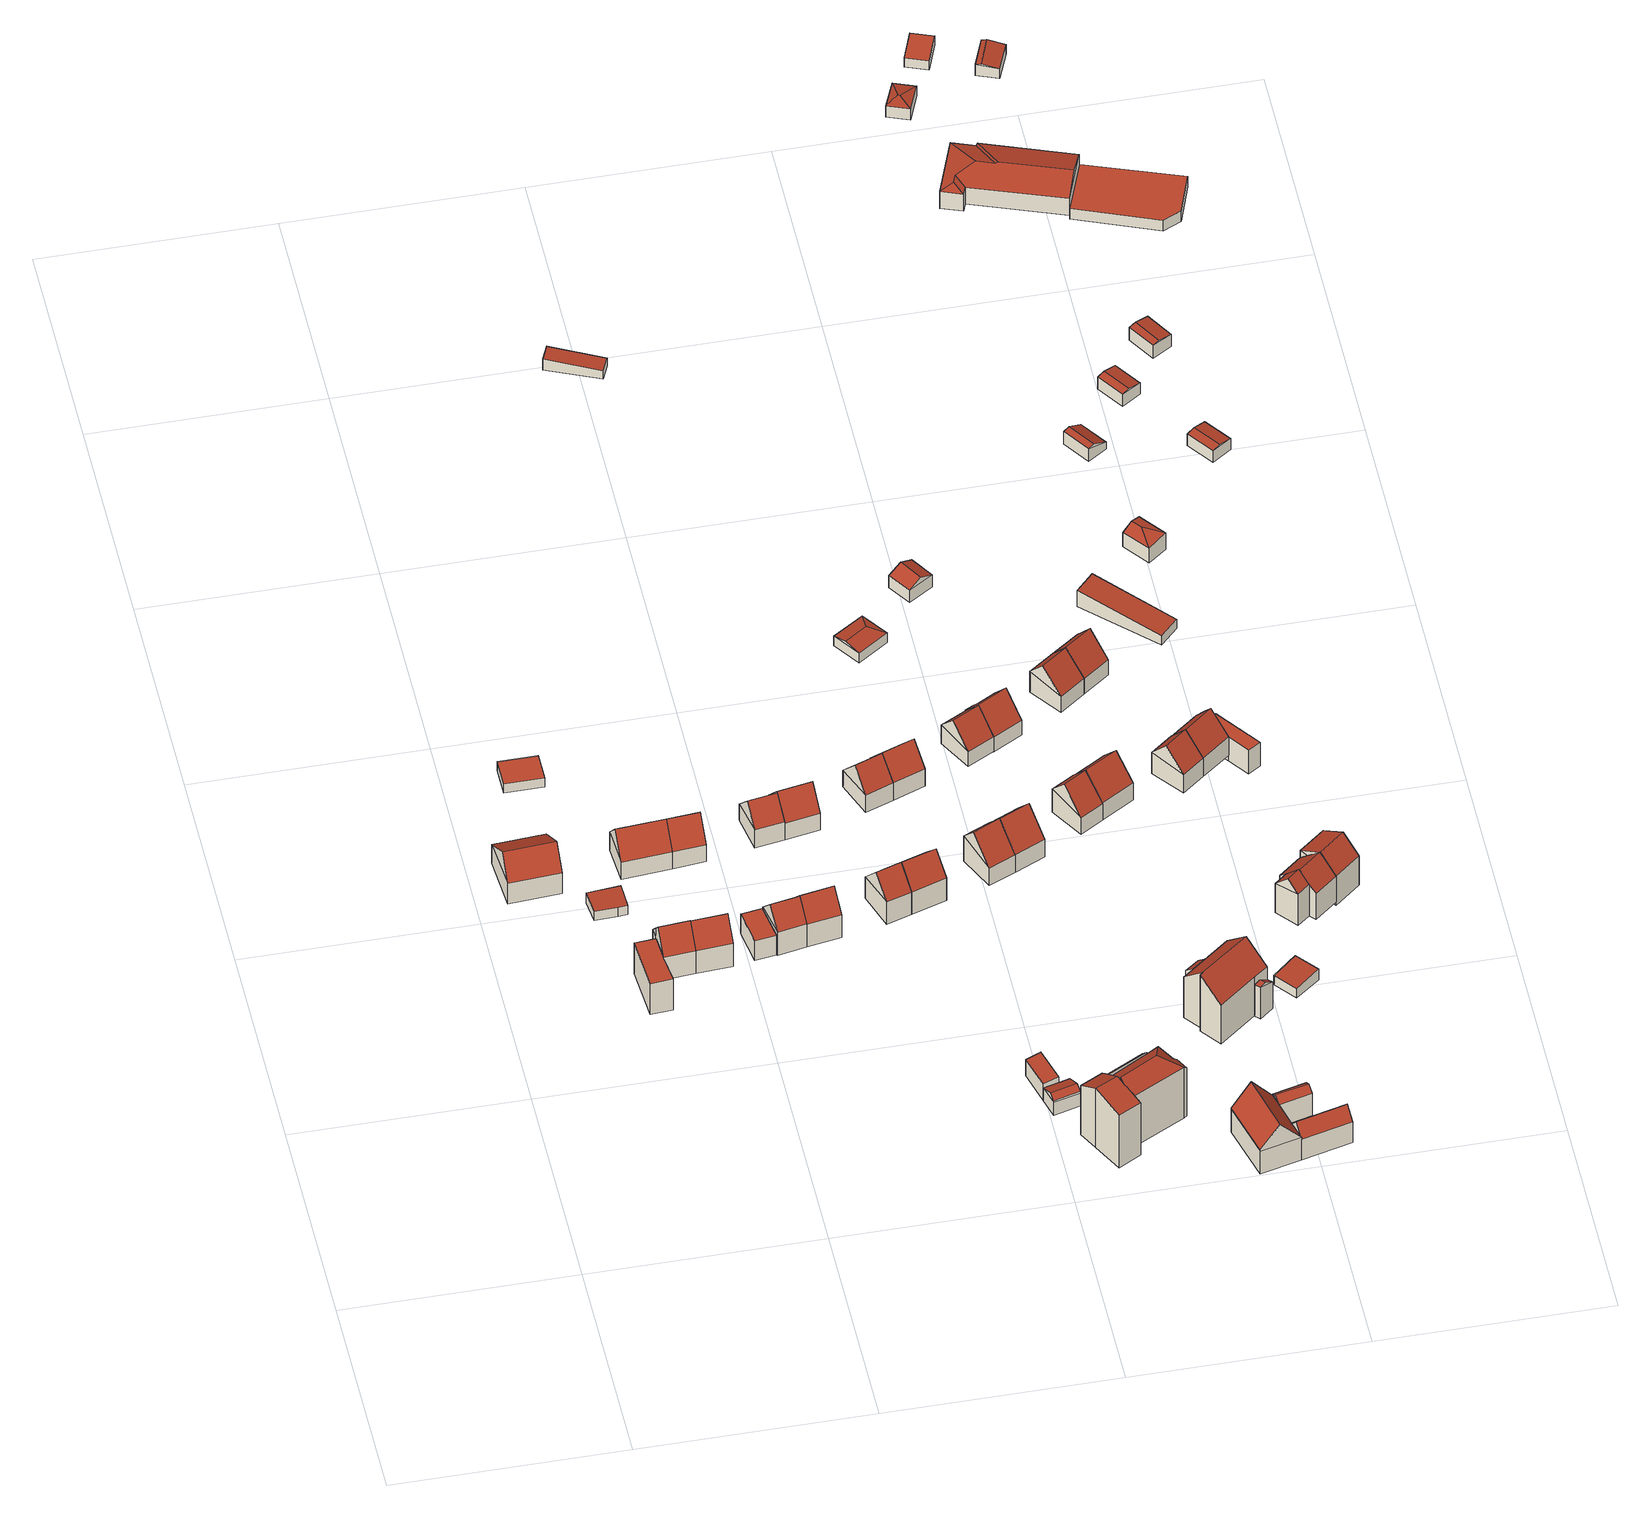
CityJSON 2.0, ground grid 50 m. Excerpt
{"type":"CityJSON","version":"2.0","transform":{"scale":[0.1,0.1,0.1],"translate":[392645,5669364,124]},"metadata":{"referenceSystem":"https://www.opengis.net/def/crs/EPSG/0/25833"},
"CityObjects":{
"building1":{"type":"Building","attributes":{"Dachtyp_tdc":"tdcGableRoof","Gemeindeschluessel":14627140,"Dachneigung":34.93,"QualitaetDacherkennung":90,"Geometrietyp2DReferenz":"3000","function":"31001_9998","roofType":"3100","measuredHeight":10.79},"geometry":[{"type":"MultiSurface","lod":"2","boundaries":[[[0,1,2,3]],[[1,4,5,2]],[[4,6,7,5]],[[6,0,3,7]],[[4,1,8]],[[0,6,9]],[[1,0,9,8]],[[6,4,8,9]],[[3,2,5,7]]],"semantics":{"surfaces":[{"type":"WallSurface"},{"type":"RoofSurface"},{"type":"GroundSurface"}],"values":[0,0,0,0,0,0,1,1,2]}}]},
"building2":{"type":"Building","attributes":{"Dachtyp_tdc":"tdcPolyFlatRoof","Gemeindeschluessel":14627140,"Dachneigung":0,"QualitaetDacherkennung":59,"Geometrietyp2DReferenz":"3000","function":"31001_9998","roofType":"1000","measuredHeight":2.44},"geometry":[{"type":"MultiSurface","lod":"2","boundaries":[[[10,11,12,13]],[[11,14,15,12]],[[14,16,17,15]],[[16,10,13,17]],[[16,14,11,10]],[[13,12,15,17]]],"semantics":{"surfaces":[{"type":"WallSurface"},{"type":"RoofSurface"},{"type":"GroundSurface"}],"values":[0,0,0,0,1,2]}}]},
"building3":{"type":"Building","attributes":{"Dachtyp_tdc":"tdcPolyFlatRoof","Gemeindeschluessel":14627140,"Dachneigung":0,"QualitaetDacherkennung":51,"Geometrietyp2DReferenz":"3000","function":"31001_9998","roofType":"1000","measuredHeight":8.67},"geometry":[{"type":"MultiSurface","lod":"2","boundaries":[[[18,19,20,21]],[[19,22,23,20]],[[22,24,25,23]],[[24,26,27,25]],[[26,18,21,27]],[[26,24,22,19,18]],[[21,20,23,25,27]]],"semantics":{"surfaces":[{"type":"WallSurface"},{"type":"RoofSurface"},{"type":"GroundSurface"}],"values":[0,0,0,0,0,1,2]}}]},
"building4":{"type":"Building","attributes":{"Dachtyp_tdc":"tdcPolyFlatRoof","Gemeindeschluessel":14627140,"Dachneigung":4.27,"QualitaetDacherkennung":90,"Geometrietyp2DReferenz":"3000","function":"31001_9998","roofType":"2100","measuredHeight":2.95},"geometry":[{"type":"MultiSurface","lod":"2","boundaries":[[[28,29,30,31]],[[29,32,33,30]],[[32,34,35,33]],[[34,36,37,35]],[[36,28,31,37]],[[36,34,32,29,28]],[[31,30,33,35,37]]],"semantics":{"surfaces":[{"type":"WallSurface"},{"type":"RoofSurface"},{"type":"GroundSurface"}],"values":[0,0,0,0,0,1,2]}}]},
"building5":{"type":"Building","attributes":{"Dachtyp_tdc":"tdcGableRoof","Gemeindeschluessel":14627140,"Dachneigung":49.06,"QualitaetDacherkennung":88,"Geometrietyp2DReferenz":"3000","function":"31001_9998","roofType":"3100","measuredHeight":11.1},"geometry":[{"type":"MultiSurface","lod":"2","boundaries":[[[38,39,40,41]],[[39,42,43,40]],[[42,44,45,43]],[[44,46,47,45]],[[46,38,41,47]],[[46,48,49,50,38]],[[39,50,49,42]],[[44,48,46]],[[42,49,48,44]],[[38,50,39]],[[41,40,43,45,47]]],"semantics":{"surfaces":[{"type":"WallSurface"},{"type":"RoofSurface"},{"type":"GroundSurface"}],"values":[0,0,0,0,0,1,1,0,0,0,2]}}]},
"building6":{"type":"Building","attributes":{"Dachtyp_tdc":"tdcGableRoof","Gemeindeschluessel":14627140,"Dachneigung":49.05,"QualitaetDacherkennung":58,"Geometrietyp2DReferenz":"3000","function":"31001_9998","roofType":"3100","measuredHeight":9.84},"geometry":[{"type":"MultiSurface","lod":"2","boundaries":[[[51,52,53,54]],[[52,55,56,53]],[[55,57,58,56]],[[57,51,54,58]],[[55,52,59]],[[51,57,60]],[[52,51,60,59]],[[57,55,59,60]],[[54,53,56,58]]],"semantics":{"surfaces":[{"type":"WallSurface"},{"type":"RoofSurface"},{"type":"GroundSurface"}],"values":[0,0,0,0,0,0,1,1,2]}}]},
"building7":{"type":"Building","attributes":{"Dachtyp_tdc":"tdcGableRoof","Gemeindeschluessel":14627140,"Dachneigung":48.98,"QualitaetDacherkennung":84,"Geometrietyp2DReferenz":"3000","function":"31001_9998","roofType":"3100","measuredHeight":10.94},"geometry":[{"type":"MultiSurface","lod":"2","boundaries":[[[61,62,63,41]],[[62,64,65,63]],[[64,39,40,65]],[[39,61,41,40]],[[64,62,66]],[[61,39,67]],[[62,61,67,66]],[[39,64,66,67]],[[41,63,65,40]]],"semantics":{"surfaces":[{"type":"WallSurface"},{"type":"RoofSurface"},{"type":"GroundSurface"}],"values":[0,0,0,0,0,0,1,1,2]}}]},
"building8":{"type":"Building","attributes":{"Dachtyp_tdc":"tdcGableRoof","Gemeindeschluessel":14627140,"Dachneigung":48.74,"QualitaetDacherkennung":88,"Geometrietyp2DReferenz":"3000","function":"31001_9998","roofType":"3100","measuredHeight":9.71},"geometry":[{"type":"MultiSurface","lod":"2","boundaries":[[[57,68,69,70]],[[68,71,72,69]],[[71,51,73,72]],[[51,57,70,73]],[[71,68,74]],[[57,51,75]],[[68,57,75,74]],[[51,71,74,75]],[[70,69,72,73]]],"semantics":{"surfaces":[{"type":"WallSurface"},{"type":"RoofSurface"},{"type":"GroundSurface"}],"values":[0,0,0,0,0,0,1,1,2]}}]},
"building9":{"type":"Building","attributes":{"Dachtyp_tdc":"tdcPolyFlatRoof","Gemeindeschluessel":14627140,"Dachneigung":0,"QualitaetDacherkennung":72,"Geometrietyp2DReferenz":"3000","function":"31001_9998","roofType":"1000","measuredHeight":5.54},"geometry":[{"type":"MultiSurface","lod":"2","boundaries":[[[76,77,78,79]],[[77,80,81,78]],[[80,82,83,81]],[[82,76,79,83]],[[82,80,77,76]],[[79,78,81,83]]],"semantics":{"surfaces":[{"type":"WallSurface"},{"type":"RoofSurface"},{"type":"GroundSurface"}],"values":[0,0,0,0,1,2]}}]},
"building10":{"type":"Building","attributes":{"Dachtyp_tdc":"tdcGableRoof","Gemeindeschluessel":14627140,"Dachneigung":49,"QualitaetDacherkennung":83,"Geometrietyp2DReferenz":"3000","function":"31001_9998","roofType":"3100","measuredHeight":10.87},"geometry":[{"type":"MultiSurface","lod":"2","boundaries":[[[84,85,86,87]],[[85,88,89,86]],[[88,90,91,89]],[[90,84,87,91]],[[88,85,92]],[[84,90,93]],[[85,84,93,92]],[[90,88,92,93]],[[87,86,89,91]]],"semantics":{"surfaces":[{"type":"WallSurface"},{"type":"RoofSurface"},{"type":"GroundSurface"}],"values":[0,0,0,0,0,0,1,1,2]}}]},
"building11":{"type":"Building","attributes":{"Dachtyp_tdc":"tdcGableRoof","Gemeindeschluessel":14627140,"Dachneigung":49.05,"QualitaetDacherkennung":76,"Geometrietyp2DReferenz":"3000","function":"31001_9998","roofType":"3100","measuredHeight":10.87},"geometry":[{"type":"MultiSurface","lod":"2","boundaries":[[[94,95,96,86]],[[95,97,98,96]],[[97,99,89,98]],[[99,94,86,89]],[[97,95,100]],[[94,99,101]],[[95,94,101,100]],[[99,97,100,101]],[[86,96,98,89]]],"semantics":{"surfaces":[{"type":"WallSurface"},{"type":"RoofSurface"},{"type":"GroundSurface"}],"values":[0,0,0,0,0,0,1,1,2]}}]},
"building12":{"type":"Building","attributes":{"Dachtyp_tdc":"tdcGableRoof","Gemeindeschluessel":14627140,"Dachneigung":48.98,"QualitaetDacherkennung":83,"Geometrietyp2DReferenz":"3000","function":"31001_9998","roofType":"3100","measuredHeight":9.63},"geometry":[{"type":"MultiSurface","lod":"2","boundaries":[[[102,103,104,105]],[[103,106,107,104]],[[106,108,109,107]],[[108,102,105,109]],[[106,103,110]],[[102,108,111]],[[103,102,111,110]],[[108,106,110,111]],[[105,104,107,109]]],"semantics":{"surfaces":[{"type":"WallSurface"},{"type":"RoofSurface"},{"type":"GroundSurface"}],"values":[0,0,0,0,0,0,1,1,2]}}]},
"building13":{"type":"Building","attributes":{"Dachtyp_tdc":"tdcGableRoof","Gemeindeschluessel":14627140,"Dachneigung":49.36,"QualitaetDacherkennung":85,"Geometrietyp2DReferenz":"3000","function":"31001_9998","roofType":"3100","measuredHeight":9.65},"geometry":[{"type":"MultiSurface","lod":"2","boundaries":[[[112,113,114,104]],[[113,115,116,114]],[[115,117,107,116]],[[117,112,104,107]],[[115,113,118]],[[112,117,119]],[[113,112,119,118]],[[117,115,118,119]],[[104,114,116,107]]],"semantics":{"surfaces":[{"type":"WallSurface"},{"type":"RoofSurface"},{"type":"GroundSurface"}],"values":[0,0,0,0,0,0,1,1,2]}}]},
"building14":{"type":"Building","attributes":{"Dachtyp_tdc":"tdcGableRoof","Gemeindeschluessel":14627140,"Dachneigung":49.08,"QualitaetDacherkennung":80,"Geometrietyp2DReferenz":"3000","function":"31001_9998","roofType":"3100","measuredHeight":11.06},"geometry":[{"type":"MultiSurface","lod":"2","boundaries":[[[120,121,122,123]],[[121,124,125,122]],[[124,126,127,125]],[[126,120,123,127]],[[124,121,128]],[[120,126,129]],[[121,120,129,128]],[[126,124,128,129]],[[123,122,125,127]]],"semantics":{"surfaces":[{"type":"WallSurface"},{"type":"RoofSurface"},{"type":"GroundSurface"}],"values":[0,0,0,0,0,0,1,1,2]}}]},
"building15":{"type":"Building","attributes":{"Dachtyp_tdc":"tdcGableRoof","Gemeindeschluessel":14627140,"Dachneigung":48.92,"QualitaetDacherkennung":81,"Geometrietyp2DReferenz":"3000","function":"31001_9998","roofType":"3100","measuredHeight":11.04},"geometry":[{"type":"MultiSurface","lod":"2","boundaries":[[[121,130,131,122]],[[130,132,133,131]],[[132,124,125,133]],[[124,121,122,125]],[[132,130,134]],[[121,124,135]],[[130,121,135,134]],[[124,132,134,135]],[[122,131,133,125]]],"semantics":{"surfaces":[{"type":"WallSurface"},{"type":"RoofSurface"},{"type":"GroundSurface"}],"values":[0,0,0,0,0,0,1,1,2]}}]},
"building16":{"type":"Building","attributes":{"Dachtyp_tdc":"tdcPolyFlatRoof","Gemeindeschluessel":14627140,"Dachneigung":3.56,"QualitaetDacherkennung":79,"Geometrietyp2DReferenz":"3000","function":"31001_9998","roofType":"2100","measuredHeight":3.1},"geometry":[{"type":"MultiSurface","lod":"2","boundaries":[[[136,137,138,139]],[[137,140,141,138]],[[140,142,143,141]],[[142,136,139,143]],[[142,140,137,136]],[[139,138,141,143]]],"semantics":{"surfaces":[{"type":"WallSurface"},{"type":"RoofSurface"},{"type":"GroundSurface"}],"values":[0,0,0,0,1,2]}}]},
"building17":{"type":"Building","attributes":{"Dachtyp_tdc":"tdcGableRoof","Gemeindeschluessel":14627140,"Dachneigung":49,"QualitaetDacherkennung":81,"Geometrietyp2DReferenz":"3000","function":"31001_9998","roofType":"3100","measuredHeight":9.63},"geometry":[{"type":"MultiSurface","lod":"2","boundaries":[[[144,145,146,147]],[[145,148,149,146]],[[148,150,151,149]],[[150,144,147,151]],[[148,145,152]],[[144,150,153]],[[145,144,153,152]],[[150,148,152,153]],[[147,146,149,151]]],"semantics":{"surfaces":[{"type":"WallSurface"},{"type":"RoofSurface"},{"type":"GroundSurface"}],"values":[0,0,0,0,0,0,1,1,2]}}]},
"building18":{"type":"Building","attributes":{"Gemeindeschluessel":14627140,"Geometrietyp2DReferenz":"3000","function":"31001_9998","roofType":"9999"},"children":["building18-1","building18-2"]},
"building18-1":{"type":"BuildingPart","attributes":{"Dachtyp_tdc":"tdcGableRoof","Dachneigung":24.2,"QualitaetDacherkennung":72,"Geometrietyp2DReferenz":"3000","roofType":"3100","measuredHeight":5},"parents":["building18"],"geometry":[{"type":"MultiSurface","lod":"2","boundaries":[[[154,155,156,157]],[[158,159,160,161]],[[159,162,163,160]],[[162,154,157,163]],[[164,165,166,167]],[[158,155,166,165,159]],[[154,167,166,155]],[[162,164,167,154]],[[159,165,164,162]],[[157,156,161,160,163]],[[161,156,155,158]]],"semantics":{"surfaces":[{"type":"WallSurface"},{"type":"RoofSurface"},{"type":"GroundSurface"},{"type":"ClosureSurface"}],"values":[0,0,0,0,1,1,0,0,0,2,3]}}]},
"building18-2":{"type":"BuildingPart","attributes":{"Dachtyp_tdc":"tdcPolyFlatRoof","Dachneigung":9.86,"QualitaetDacherkennung":51,"Geometrietyp2DReferenz":"3000","roofType":"2100","measuredHeight":5.15},"parents":["building18"],"geometry":[{"type":"MultiSurface","lod":"2","boundaries":[[[168,169,170,156,155]],[[169,171,172,170]],[[171,173,158,161,172]],[[171,169,168,173]],[[161,156,170,172]],[[168,155,158,173]],[[155,156,161,158]]],"semantics":{"surfaces":[{"type":"WallSurface"},{"type":"RoofSurface"},{"type":"GroundSurface"},{"type":"ClosureSurface"}],"values":[0,0,0,1,2,0,3]}}]},
"building19":{"type":"Building","attributes":{"Dachtyp_tdc":"tdcGableRoof","Gemeindeschluessel":14627140,"Dachneigung":49.01,"QualitaetDacherkennung":82,"Geometrietyp2DReferenz":"3000","function":"31001_9998","roofType":"3100","measuredHeight":9.62},"geometry":[{"type":"MultiSurface","lod":"2","boundaries":[[[174,175,176,146]],[[175,177,178,176]],[[177,148,149,178]],[[148,174,146,149]],[[177,175,179]],[[174,148,180]],[[175,174,180,179]],[[148,177,179,180]],[[146,176,178,149]]],"semantics":{"surfaces":[{"type":"WallSurface"},{"type":"RoofSurface"},{"type":"GroundSurface"}],"values":[0,0,0,0,0,0,1,1,2]}}]},
"building20":{"type":"Building","attributes":{"Gemeindeschluessel":14627140,"Geometrietyp2DReferenz":"3000","function":"31001_9998","roofType":"9999"},"children":["building20-1","building20-2","building20-3"]},
"building20-1":{"type":"BuildingPart","attributes":{"Dachtyp_tdc":"tdcFreeFormRoof","Dachneigung":37.88,"QualitaetDacherkennung":10,"Geometrietyp2DReferenz":"3000","roofType":"5000","measuredHeight":17.25},"parents":["building20"],"geometry":[{"type":"MultiSurface","lod":"2","boundaries":[[[181,182,183,184]],[[182,185,186,183]],[[185,187,188,186]],[[187,189,190,188]],[[189,191,192,190]],[[193,181,184,194]],[[195,196,191,189,197]],[[189,187,185,182,181,197]],[[181,193,198,199,200,195,197]],[[184,183,186,188,190,192,201,202,203,194]],[[204,196,195]],[[201,192,191,196,204]],[[200,204,195]],[[198,203,202,199]],[[199,202,201,204,200]],[[194,203,198,193]]],"semantics":{"surfaces":[{"type":"WallSurface"},{"type":"RoofSurface"},{"type":"GroundSurface"},{"type":"ClosureSurface"}],"values":[0,0,0,0,0,0,1,1,1,2,0,3,0,3,3,3]}}]},
"building20-2":{"type":"BuildingPart","attributes":{"Dachtyp_tdc":"tdcGableRoof","Dachneigung":13.99,"QualitaetDacherkennung":36,"Geometrietyp2DReferenz":"3000","roofType":"3100","measuredHeight":16.64},"parents":["building20"],"geometry":[{"type":"MultiSurface","lod":"2","boundaries":[[[205,206,207,208]],[[206,209,210,207]],[[209,211,212,210]],[[211,213,214,212]],[[213,215,216,217,214]],[[218,192,191]],[[218,205,208,192]],[[219,220,215,213,211,209]],[[209,206,205,218,196,204,200,219]],[[208,207,210,212,214,217,203,202,201,192]],[[220,216,215]],[[220,198,203,217,216]],[[199,198,220,219]],[[202,203,198,199]],[[218,191,196]],[[200,199,219]],[[191,192,201,204,196]],[[204,201,202,199,200]]],"semantics":{"surfaces":[{"type":"WallSurface"},{"type":"RoofSurface"},{"type":"GroundSurface"},{"type":"ClosureSurface"}],"values":[0,0,0,0,0,0,0,1,1,2,0,3,0,3,0,0,3,3]}}]},
"building20-3":{"type":"BuildingPart","attributes":{"Dachtyp_tdc":"tdcPolyFlatRoof","Dachneigung":45,"QualitaetDacherkennung":17,"Geometrietyp2DReferenz":"3000","roofType":"2100","measuredHeight":15.11},"parents":["building20"],"geometry":[{"type":"MultiSurface","lod":"2","boundaries":[[[221,222,193,194,223]],[[216,221,223,217]],[[216,220,222,221]],[[223,194,203,217]],[[198,193,222,220]],[[198,203,194,193]],[[216,217,203,198,220]]],"semantics":{"surfaces":[{"type":"WallSurface"},{"type":"RoofSurface"},{"type":"GroundSurface"},{"type":"ClosureSurface"}],"values":[0,0,1,2,0,3,3]}}]},
"building21":{"type":"Building","attributes":{"Gemeindeschluessel":14627140,"Dachtyp_tdc":"tdcGableRoof","Dachneigung":48.84,"QualitaetDacherkennung":80,"Geometrietyp2DReferenz":"3000","function":"31001_9998","roofType":"3100","measuredHeight":10.92},"geometry":[{"type":"MultiSurface","lod":"2","boundaries":[[[224,225,226,227]],[[225,228,229,226]],[[228,230,231,229]],[[230,224,227,231]],[[228,225,232]],[[224,230,233]],[[225,224,233,232]],[[230,228,232,233]],[[227,226,229,231]]],"semantics":{"surfaces":[{"type":"WallSurface"},{"type":"RoofSurface"},{"type":"GroundSurface"}],"values":[0,0,0,0,0,0,1,1,2]}}]},
"building22":{"type":"Building","attributes":{"Dachtyp_tdc":"tdcHipAndGableRoof","Gemeindeschluessel":14627140,"Dachneigung":10.45,"QualitaetDacherkennung":24,"Geometrietyp2DReferenz":"3000","function":"31001_9998","roofType":"5000","measuredHeight":3.4},"geometry":[{"type":"MultiSurface","lod":"2","boundaries":[[[234,235,236,237]],[[235,238,239,236]],[[238,240,241,239]],[[240,234,237,241]],[[238,235,242]],[[234,240,243]],[[235,234,243,242]],[[240,238,242,243]],[[237,236,239,241]]],"semantics":{"surfaces":[{"type":"WallSurface"},{"type":"RoofSurface"},{"type":"GroundSurface"}],"values":[0,0,0,0,1,0,1,1,2]}}]},
"building23":{"type":"Building","attributes":{"Dachtyp_tdc":"tdcGableRoof","Gemeindeschluessel":14627140,"Dachneigung":48.78,"QualitaetDacherkennung":83,"Geometrietyp2DReferenz":"3000","function":"31001_9998","roofType":"3100","measuredHeight":10.91},"geometry":[{"type":"MultiSurface","lod":"2","boundaries":[[[244,245,246,226]],[[245,247,248,246]],[[247,249,229,248]],[[249,244,226,229]],[[247,245,250]],[[244,249,251]],[[245,244,251,250]],[[249,247,250,251]],[[226,246,248,229]]],"semantics":{"surfaces":[{"type":"WallSurface"},{"type":"RoofSurface"},{"type":"GroundSurface"}],"values":[0,0,0,0,0,0,1,1,2]}}]},
"building24":{"type":"Building","attributes":{"Dachtyp_tdc":"tdcGableRoof","Gemeindeschluessel":14627140,"Dachneigung":48.94,"QualitaetDacherkennung":84,"Geometrietyp2DReferenz":"3000","function":"31001_9998","roofType":"3100","measuredHeight":9.49},"geometry":[{"type":"MultiSurface","lod":"2","boundaries":[[[252,253,254,255]],[[253,256,257,254]],[[256,258,259,257]],[[258,252,255,259]],[[256,253,260]],[[252,258,261]],[[253,252,261,260]],[[258,256,260,261]],[[255,254,257,259]]],"semantics":{"surfaces":[{"type":"WallSurface"},{"type":"RoofSurface"},{"type":"GroundSurface"}],"values":[0,0,0,0,0,0,1,1,2]}}]},
"building25":{"type":"Building","attributes":{"Dachtyp_tdc":"tdcGableRoof","Gemeindeschluessel":14627140,"Dachneigung":48.83,"QualitaetDacherkennung":84,"Geometrietyp2DReferenz":"3000","function":"31001_9998","roofType":"3100","measuredHeight":9.63},"geometry":[{"type":"MultiSurface","lod":"2","boundaries":[[[262,263,264,265]],[[263,266,267,264]],[[266,268,269,267]],[[268,270,271,269]],[[270,272,273,271]],[[272,274,275,273]],[[274,276,277,275]],[[276,278,279,277]],[[278,280,281,279]],[[280,262,265,281]],[[276,274,272,270,268,266,263,262]],[[262,280,278,276]],[[265,264,267,269,271,273,275,277,279,281]]],"semantics":{"surfaces":[{"type":"WallSurface"},{"type":"RoofSurface"},{"type":"GroundSurface"}],"values":[0,0,0,0,0,0,0,0,0,0,1,1,2]}}]},
"building26":{"type":"Building","attributes":{"Dachtyp_tdc":"tdcGableRoof","Gemeindeschluessel":14627140,"Dachneigung":26.71,"QualitaetDacherkennung":77,"Geometrietyp2DReferenz":"3000","function":"31001_9998","roofType":"3100","measuredHeight":4.93},"geometry":[{"type":"MultiSurface","lod":"2","boundaries":[[[282,283,284,285]],[[283,286,287,284]],[[286,288,289,287]],[[288,282,285,289]],[[286,283,290]],[[282,288,291]],[[283,282,291,290]],[[288,286,290,291]],[[285,284,287,289]]],"semantics":{"surfaces":[{"type":"WallSurface"},{"type":"RoofSurface"},{"type":"GroundSurface"}],"values":[0,0,0,0,0,0,1,1,2]}}]},
"building27":{"type":"Building","attributes":{"Dachtyp_tdc":"tdcGableRoof","Gemeindeschluessel":14627140,"Dachneigung":48.33,"QualitaetDacherkennung":83,"Geometrietyp2DReferenz":"3000","function":"31001_9998","roofType":"3100","measuredHeight":10.32},"geometry":[{"type":"MultiSurface","lod":"2","boundaries":[[[292,293,294,295]],[[293,296,297,294]],[[296,298,299,297]],[[298,292,295,299]],[[296,293,300]],[[292,298,301]],[[293,292,301,300]],[[298,296,300,301]],[[295,294,297,299]]],"semantics":{"surfaces":[{"type":"WallSurface"},{"type":"RoofSurface"},{"type":"GroundSurface"}],"values":[0,0,0,0,0,0,1,1,2]}}]},
"building28":{"type":"Building","attributes":{"Gemeindeschluessel":14627140,"Geometrietyp2DReferenz":"3000","function":"31001_9998","roofType":"9999"},"children":["building28-1","building28-2","building28-3"]},
"building28-1":{"type":"BuildingPart","attributes":{"Dachtyp_tdc":"tdcGableRoof","Dachneigung":37.71,"QualitaetDacherkennung":67,"Geometrietyp2DReferenz":"3000","roofType":"3100","measuredHeight":7.5},"parents":["building28"],"geometry":[{"type":"MultiSurface","lod":"2","boundaries":[[[302,303,304,305,306]],[[303,307,308,304]],[[307,309,310,308]],[[307,303,311]],[[302,312,309,313]],[[303,302,313,311]],[[309,307,311,313]],[[305,304,308,310]],[[306,312,302]],[[305,310,309,312,306]]],"semantics":{"surfaces":[{"type":"WallSurface"},{"type":"RoofSurface"},{"type":"GroundSurface"},{"type":"ClosureSurface"}],"values":[0,0,0,0,0,1,1,2,0,3]}}]},
"building28-2":{"type":"BuildingPart","attributes":{"Dachtyp_tdc":"tdcGableRoof","Dachneigung":50.28,"QualitaetDacherkennung":77,"Geometrietyp2DReferenz":"3000","roofType":"3100","measuredHeight":8.85},"parents":["building28"],"geometry":[{"type":"MultiSurface","lod":"2","boundaries":[[[314,315,316,317]],[[315,318,319,316]],[[318,320,321,319]],[[318,315,322]],[[315,314,323,324,322]],[[320,318,322,324,325]],[[317,316,319,321]],[[314,317,321,320]],[[325,324,323]],[[320,325,323,314]]],"semantics":{"surfaces":[{"type":"WallSurface"},{"type":"RoofSurface"},{"type":"GroundSurface"},{"type":"ClosureSurface"}],"values":[0,0,0,0,1,1,2,3,0,3]}}]},
"building28-3":{"type":"BuildingPart","attributes":{"Dachtyp_tdc":"tdcGableRoof","Dachneigung":51.18,"QualitaetDacherkennung":77,"Geometrietyp2DReferenz":"3000","roofType":"3100","measuredHeight":12.18},"parents":["building28"],"geometry":[{"type":"MultiSurface","lod":"2","boundaries":[[[326,327,314,317,310,309]],[[328,329,330,321,320]],[[329,331,332,330]],[[331,306,305,332]],[[327,326,312,306,333,334,328,325,323]],[[335,334,333,336]],[[329,335,336,331]],[[331,336,333,306]],[[328,334,335,329]],[[310,317,321,330,332,305]],[[320,325,328]],[[323,314,327]],[[320,321,317,314]],[[320,314,323,325]],[[326,309,312]],[[309,310,305,306,312]]],"semantics":{"surfaces":[{"type":"WallSurface"},{"type":"RoofSurface"},{"type":"GroundSurface"},{"type":"ClosureSurface"}],"values":[0,0,0,0,1,1,0,0,0,2,0,0,3,3,0,3]}}]},
"building29":{"type":"Building","attributes":{"Gemeindeschluessel":14627140,"Geometrietyp2DReferenz":"3000","function":"31001_9998","roofType":"9999"},"children":["building29-1","building29-2","building29-3"]},
"building29-1":{"type":"BuildingPart","attributes":{"Dachtyp_tdc":"tdcGableRoof","Dachneigung":41.61,"QualitaetDacherkennung":80,"Geometrietyp2DReferenz":"3000","roofType":"3100","measuredHeight":15.86},"parents":["building29"],"geometry":[{"type":"MultiSurface","lod":"2","boundaries":[[[337,338,339,340]],[[338,341,342,339]],[[341,343,344,342]],[[343,345,346,344]],[[345,347,348,346]],[[349,350,351,352]],[[350,353,354,351]],[[353,355,356,357,354]],[[358,337,340,359,360]],[[353,350,349,361,347,345,343]],[[343,341,338,337,358,355,353]],[[340,339,342,344,346,348,362,352,351,354,357,359]],[[361,362,348,347]],[[349,352,362,361]],[[360,363,356,355,358]],[[360,359,357,356]],[[360,356,363]]],"semantics":{"surfaces":[{"type":"WallSurface"},{"type":"RoofSurface"},{"type":"GroundSurface"},{"type":"ClosureSurface"}],"values":[0,0,0,0,0,0,0,0,0,1,1,2,3,3,0,3,3]}}]},
"building29-2":{"type":"BuildingPart","attributes":{"Dachtyp_tdc":"tdcGableRoof","Dachneigung":36.19,"QualitaetDacherkennung":13,"Geometrietyp2DReferenz":"3000","roofType":"3100","measuredHeight":9.12},"parents":["building29"],"geometry":[{"type":"MultiSurface","lod":"2","boundaries":[[[356,364,365,357]],[[364,366,367,365]],[[366,360,359,367]],[[366,364,368]],[[364,356,363,368]],[[360,366,368,363]],[[357,365,367,359]],[[356,357,359,360]],[[356,360,363]]],"semantics":{"surfaces":[{"type":"WallSurface"},{"type":"RoofSurface"},{"type":"GroundSurface"},{"type":"ClosureSurface"}],"values":[0,0,0,0,1,1,2,3,3]}}]},
"building29-3":{"type":"BuildingPart","attributes":{"Dachtyp_tdc":"tdcPolyFlatRoof","Dachneigung":41.83,"QualitaetDacherkennung":44,"Geometrietyp2DReferenz":"3000","roofType":"2100","measuredHeight":11.56},"parents":["building29"],"geometry":[{"type":"MultiSurface","lod":"2","boundaries":[[[369,370,349,352,371]],[[372,373,374,348,347]],[[373,369,371,374]],[[373,372,361,370,369]],[[371,352,362,348,374]],[[349,370,361]],[[361,362,352,349]],[[347,361,372]],[[347,348,362,361]]],"semantics":{"surfaces":[{"type":"WallSurface"},{"type":"RoofSurface"},{"type":"GroundSurface"},{"type":"ClosureSurface"}],"values":[0,0,0,1,2,0,3,0,3]}}]},
"building30":{"type":"Building","attributes":{"Dachtyp_tdc":"tdcGableRoof","Gemeindeschluessel":14627140,"Dachneigung":48.55,"QualitaetDacherkennung":85,"Geometrietyp2DReferenz":"3000","function":"31001_9998","roofType":"3100","measuredHeight":10.37},"geometry":[{"type":"MultiSurface","lod":"2","boundaries":[[[375,376,377,294]],[[376,378,379,377]],[[378,380,297,379]],[[380,375,294,297]],[[378,376,381]],[[375,380,382]],[[376,375,382,381]],[[380,378,381,382]],[[294,377,379,297]]],"semantics":{"surfaces":[{"type":"WallSurface"},{"type":"RoofSurface"},{"type":"GroundSurface"}],"values":[0,0,0,0,0,0,1,1,2]}}]},
"building31":{"type":"Building","attributes":{"Dachtyp_tdc":"tdcGableRoof","Gemeindeschluessel":14627140,"Dachneigung":48.08,"QualitaetDacherkennung":82,"Geometrietyp2DReferenz":"3000","function":"31001_9998","roofType":"3100","measuredHeight":9.81},"geometry":[{"type":"MultiSurface","lod":"2","boundaries":[[[383,384,385,386]],[[384,387,388,385]],[[387,389,390,388]],[[389,383,386,390]],[[387,384,391]],[[383,389,392]],[[384,383,392,391]],[[389,387,391,392]],[[386,385,388,390]]],"semantics":{"surfaces":[{"type":"WallSurface"},{"type":"RoofSurface"},{"type":"GroundSurface"}],"values":[0,0,0,0,0,0,1,1,2]}}]},
"building32":{"type":"Building","attributes":{"Dachtyp_tdc":"tdcGableRoof","Gemeindeschluessel":14627140,"Dachneigung":48.62,"QualitaetDacherkennung":82,"Geometrietyp2DReferenz":"3000","function":"31001_9998","roofType":"3100","measuredHeight":9.87},"geometry":[{"type":"MultiSurface","lod":"2","boundaries":[[[384,393,394,385]],[[393,395,396,394]],[[395,397,388,396]],[[397,384,385,388]],[[395,393,398]],[[384,397,399]],[[393,384,399,398]],[[397,395,398,399]],[[385,394,396,388]]],"semantics":{"surfaces":[{"type":"WallSurface"},{"type":"RoofSurface"},{"type":"GroundSurface"}],"values":[0,0,0,0,0,0,1,1,2]}}]},
"building33":{"type":"Building","attributes":{"Dachtyp_tdc":"tdcPolyFlatRoof","Gemeindeschluessel":14627140,"Dachneigung":3.94,"QualitaetDacherkennung":86,"Geometrietyp2DReferenz":"3000","function":"31001_9998","roofType":"2100","measuredHeight":3},"geometry":[{"type":"MultiSurface","lod":"2","boundaries":[[[400,401,402,403]],[[401,404,405,402]],[[404,406,407,405]],[[406,400,403,407]],[[406,404,401,400]],[[403,402,405,407]]],"semantics":{"surfaces":[{"type":"WallSurface"},{"type":"RoofSurface"},{"type":"GroundSurface"}],"values":[0,0,0,0,1,2]}}]},
"building34":{"type":"Building","attributes":{"Dachtyp_tdc":"tdcGableRoof","Gemeindeschluessel":14627140,"Dachneigung":48.88,"QualitaetDacherkennung":79,"Geometrietyp2DReferenz":"3000","function":"31001_9998","roofType":"3100","measuredHeight":10.26},"geometry":[{"type":"MultiSurface","lod":"2","boundaries":[[[408,409,410,411]],[[409,412,413,410]],[[412,414,415,413]],[[414,408,411,415]],[[412,409,416]],[[408,414,417]],[[409,408,417,416]],[[414,412,416,417]],[[411,410,413,415]]],"semantics":{"surfaces":[{"type":"WallSurface"},{"type":"RoofSurface"},{"type":"GroundSurface"}],"values":[0,0,0,0,0,0,1,1,2]}}]},
"building35":{"type":"Building","attributes":{"Dachtyp_tdc":"tdcFreeFormRoof","Gemeindeschluessel":14627140,"Dachneigung":48.64,"QualitaetDacherkennung":81,"Geometrietyp2DReferenz":"3000","function":"31001_9998","roofType":"5000","measuredHeight":10.26},"geometry":[{"type":"MultiSurface","lod":"2","boundaries":[[[418,419,420,410]],[[419,421,422,420]],[[421,423,424,422]],[[423,412,413,424]],[[412,418,410,413]],[[412,423,425,426]],[[425,421,419,418,426]],[[423,421,425]],[[418,412,426]],[[410,420,422,424,413]]],"semantics":{"surfaces":[{"type":"WallSurface"},{"type":"RoofSurface"},{"type":"GroundSurface"}],"values":[0,0,0,0,0,1,1,0,0,2]}}]},
"building36":{"type":"Building","attributes":{"Gemeindeschluessel":14627140,"Geometrietyp2DReferenz":"3000","function":"31001_9998","roofType":"9999"},"children":["building36-1","building36-2"]},
"building36-1":{"type":"BuildingPart","attributes":{"Dachtyp_tdc":"tdcGableRoof","Dachneigung":43.42,"QualitaetDacherkennung":76,"Geometrietyp2DReferenz":"3000","roofType":"3100","measuredHeight":11.37},"parents":["building36"],"geometry":[{"type":"MultiSurface","lod":"2","boundaries":[[[427,428,429]],[[430,431,432,433]],[[430,434,435,431]],[[434,436,437,435]],[[436,438,439,437]],[[438,440,441,439]],[[440,442,443,441]],[[442,427,429,443]],[[438,436,434,430,433,444,445]],[[445,446,427,442,440,438]],[[429,447,432,431,435,437,439,441,443]],[[446,428,427]],[[447,429,428,448]],[[448,428,446,445]],[[447,448,433,432]],[[433,448,445,444]]],"semantics":{"surfaces":[{"type":"WallSurface"},{"type":"RoofSurface"},{"type":"GroundSurface"},{"type":"ClosureSurface"}],"values":[0,0,0,0,0,0,0,0,1,1,2,0,3,3,3,3]}}]},
"building36-2":{"type":"BuildingPart","attributes":{"Dachtyp_tdc":"tdcGableRoof","Dachneigung":46.21,"QualitaetDacherkennung":46,"Geometrietyp2DReferenz":"3000","roofType":"3100","measuredHeight":11.54},"parents":["building36"],"geometry":[{"type":"MultiSurface","lod":"2","boundaries":[[[428,449,450,429]],[[449,451,452,450]],[[451,433,432,452]],[[451,449,453]],[[449,428,446,454,453]],[[433,451,453,454,444]],[[429,450,452,432,447]],[[429,447,448,428]],[[447,432,433,448]],[[454,446,445,444]],[[445,446,428,448]],[[445,448,433,444]]],"semantics":{"surfaces":[{"type":"WallSurface"},{"type":"RoofSurface"},{"type":"GroundSurface"},{"type":"ClosureSurface"}],"values":[0,0,0,0,1,1,2,3,3,0,3,3]}}]},
"building37":{"type":"Building","attributes":{"Dachtyp_tdc":"tdcPolyFlatRoof","Gemeindeschluessel":14627140,"Dachneigung":5.59,"QualitaetDacherkennung":71,"Geometrietyp2DReferenz":"3000","function":"31001_9998","roofType":"2100","measuredHeight":4.54},"geometry":[{"type":"MultiSurface","lod":"2","boundaries":[[[455,456,457,458]],[[456,459,460,457]],[[459,461,462,460]],[[461,455,458,462]],[[461,459,456,455]],[[458,457,460,462]]],"semantics":{"surfaces":[{"type":"WallSurface"},{"type":"RoofSurface"},{"type":"GroundSurface"}],"values":[0,0,0,0,1,2]}}]},
"building38":{"type":"Building","attributes":{"Dachtyp_tdc":"tdcPolyFlatRoof","Gemeindeschluessel":14627140,"Dachneigung":0,"QualitaetDacherkennung":47,"Geometrietyp2DReferenz":"3000","function":"31001_9998","roofType":"1000","measuredHeight":6.75},"geometry":[{"type":"MultiSurface","lod":"2","boundaries":[[[463,464,465,466]],[[464,467,468,465]],[[467,469,470,468]],[[469,423,471,470]],[[423,463,466,471]],[[423,469,467,464,463]],[[466,465,468,470,471]]],"semantics":{"surfaces":[{"type":"WallSurface"},{"type":"RoofSurface"},{"type":"GroundSurface"}],"values":[0,0,0,0,0,1,2]}}]},
"building39":{"type":"Building","attributes":{"Dachtyp_tdc":"tdcGableRoof","Gemeindeschluessel":14627140,"Dachneigung":45.54,"QualitaetDacherkennung":63,"Geometrietyp2DReferenz":"3000","function":"31001_9998","roofType":"3100","measuredHeight":12.41},"geometry":[{"type":"MultiSurface","lod":"2","boundaries":[[[472,473,474,475]],[[473,476,477,474]],[[476,440,478,477]],[[440,472,475,478]],[[476,473,479]],[[472,440,480]],[[473,472,480,479]],[[440,476,479,480]],[[475,474,477,478]]],"semantics":{"surfaces":[{"type":"WallSurface"},{"type":"RoofSurface"},{"type":"GroundSurface"}],"values":[0,0,0,0,0,0,1,1,2]}}]},
"building40":{"type":"Building","attributes":{"Dachtyp_tdc":"tdcHipAndGableRoof","Gemeindeschluessel":14627140,"Dachneigung":22.93,"QualitaetDacherkennung":47,"Geometrietyp2DReferenz":"3000","function":"31001_9998","roofType":"5000","measuredHeight":5.13},"geometry":[{"type":"MultiSurface","lod":"2","boundaries":[[[481,482,483,484]],[[482,485,486,483]],[[485,487,488,486]],[[487,481,484,488]],[[485,482,489]],[[481,487,490]],[[482,481,490,489]],[[487,485,489,490]],[[484,483,486,488]]],"semantics":{"surfaces":[{"type":"WallSurface"},{"type":"RoofSurface"},{"type":"GroundSurface"}],"values":[0,0,0,0,1,0,1,1,2]}}]},
"building41":{"type":"Building","attributes":{"Dachtyp_tdc":"tdcGableRoof","Gemeindeschluessel":14627140,"Dachneigung":30.37,"QualitaetDacherkennung":44,"Geometrietyp2DReferenz":"3000","function":"31001_9998","roofType":"3100","measuredHeight":3.86},"geometry":[{"type":"MultiSurface","lod":"2","boundaries":[[[491,492,493,494]],[[492,495,496,493]],[[495,497,498,496]],[[497,491,494,498]],[[495,492,499]],[[491,497,500]],[[492,491,500,499]],[[497,495,499,500]],[[494,493,496,498]]],"semantics":{"surfaces":[{"type":"WallSurface"},{"type":"RoofSurface"},{"type":"GroundSurface"}],"values":[0,0,0,0,0,0,1,1,2]}}]},
"building42":{"type":"Building","attributes":{"Dachtyp_tdc":"tdcHipRoof","Gemeindeschluessel":14627140,"Dachneigung":14.25,"QualitaetDacherkennung":80,"Geometrietyp2DReferenz":"3000","function":"31001_9998","roofType":"3200","measuredHeight":3.6},"geometry":[{"type":"MultiSurface","lod":"2","boundaries":[[[501,502,503,504]],[[502,505,506,503]],[[505,507,508,506]],[[507,501,504,508]],[[505,502,509]],[[501,507,510]],[[502,501,510,509]],[[507,505,509,510]],[[504,503,506,508]]],"semantics":{"surfaces":[{"type":"WallSurface"},{"type":"RoofSurface"},{"type":"GroundSurface"}],"values":[0,0,0,0,1,1,1,1,2]}}]},
"building43":{"type":"Building","attributes":{"Dachtyp_tdc":"tdcGableRoof","Gemeindeschluessel":14627140,"Dachneigung":12.57,"QualitaetDacherkennung":71,"Geometrietyp2DReferenz":"3000","function":"31001_9998","roofType":"3100","measuredHeight":3.73},"geometry":[{"type":"MultiSurface","lod":"2","boundaries":[[[511,512,513,514]],[[512,515,516,513]],[[515,517,518,516]],[[517,511,514,518]],[[515,512,519]],[[511,517,520]],[[512,511,520,519]],[[517,515,519,520]],[[514,513,516,518]]],"semantics":{"surfaces":[{"type":"WallSurface"},{"type":"RoofSurface"},{"type":"GroundSurface"}],"values":[0,0,0,0,0,0,1,1,2]}}]},
"building44":{"type":"Building","attributes":{"Dachtyp_tdc":"tdcFreeFormRoof","Gemeindeschluessel":14627140,"Dachneigung":15.79,"QualitaetDacherkennung":73,"Geometrietyp2DReferenz":"3000","function":"31001_9998","roofType":"5000","measuredHeight":6.47},"geometry":[{"type":"MultiSurface","lod":"2","boundaries":[[[521,522,523,524]],[[522,525,526,523]],[[525,527,528,526]],[[527,529,530,528]],[[529,531,532,530]],[[531,533,534,532]],[[533,535,536,534]],[[535,521,524,536]],[[537,538,535,533]],[[539,540,541,542,537,533,531]],[[539,531,529]],[[540,539,529,527]],[[541,540,527,525]],[[542,541,525,522]],[[538,537,542,522,521]],[[538,521,535]],[[524,523,526,528,530,532,534,536]]],"semantics":{"surfaces":[{"type":"WallSurface"},{"type":"RoofSurface"},{"type":"GroundSurface"}],"values":[0,0,0,0,0,0,0,0,1,1,0,1,1,1,1,1,2]}}]},
"building45":{"type":"Building","attributes":{"Dachtyp_tdc":"tdcPolyFlatRoof","Gemeindeschluessel":14627140,"Dachneigung":0,"QualitaetDacherkennung":85,"Geometrietyp2DReferenz":"3000","function":"31001_9998","roofType":"1000","measuredHeight":2.65},"geometry":[{"type":"MultiSurface","lod":"2","boundaries":[[[543,544,545,546]],[[544,547,548,545]],[[547,549,550,548]],[[549,543,546,550]],[[549,547,544,543]],[[546,545,548,550]]],"semantics":{"surfaces":[{"type":"WallSurface"},{"type":"RoofSurface"},{"type":"GroundSurface"}],"values":[0,0,0,0,1,2]}}]},
"building46":{"type":"Building","attributes":{"Dachtyp_tdc":"tdcGableRoof","Gemeindeschluessel":14627140,"Dachneigung":12.35,"QualitaetDacherkennung":60,"Geometrietyp2DReferenz":"3000","function":"31001_9998","roofType":"3100","measuredHeight":3.66},"geometry":[{"type":"MultiSurface","lod":"2","boundaries":[[[551,552,553,554]],[[552,555,556,553]],[[555,557,558,556]],[[557,551,554,558]],[[555,552,559]],[[551,557,560]],[[552,551,560,559]],[[557,555,559,560]],[[554,553,556,558]]],"semantics":{"surfaces":[{"type":"WallSurface"},{"type":"RoofSurface"},{"type":"GroundSurface"}],"values":[0,0,0,0,0,0,1,1,2]}}]},
"building47":{"type":"Building","attributes":{"Dachtyp_tdc":"tdcGableRoof","Gemeindeschluessel":14627140,"Dachneigung":10.14,"QualitaetDacherkennung":76,"Geometrietyp2DReferenz":"3000","function":"31001_9998","roofType":"3100","measuredHeight":3.99},"geometry":[{"type":"MultiSurface","lod":"2","boundaries":[[[561,562,563,564]],[[562,565,566,563]],[[565,567,568,566]],[[567,561,564,568]],[[565,562,569]],[[561,567,570]],[[562,561,570,569]],[[567,565,569,570]],[[564,563,566,568]]],"semantics":{"surfaces":[{"type":"WallSurface"},{"type":"RoofSurface"},{"type":"GroundSurface"}],"values":[0,0,0,0,0,0,1,1,2]}}]},
"building48":{"type":"Building","attributes":{"Dachtyp_tdc":"tdcGableRoof","Gemeindeschluessel":14627140,"Dachneigung":12.37,"QualitaetDacherkennung":65,"Geometrietyp2DReferenz":"3000","function":"31001_9998","roofType":"3100","measuredHeight":3.52},"geometry":[{"type":"MultiSurface","lod":"2","boundaries":[[[571,572,573,574]],[[572,575,576,573]],[[575,577,578,576]],[[577,571,574,578]],[[575,572,579]],[[571,577,580]],[[572,571,580,579]],[[577,575,579,580]],[[574,573,576,578]]],"semantics":{"surfaces":[{"type":"WallSurface"},{"type":"RoofSurface"},{"type":"GroundSurface"}],"values":[0,0,0,0,0,0,1,1,2]}}]},
"building49":{"type":"Building","attributes":{"Dachtyp_tdc":"tdcPolyFlatRoof","Gemeindeschluessel":14627140,"Dachneigung":0,"QualitaetDacherkennung":0,"Geometrietyp2DReferenz":"3000","BezugspunktDach":"2000","function":"31001_9998","measuredHeight":3},"geometry":[{"type":"MultiSurface","lod":"2","boundaries":[[[581,582,583,584,585]],[[585,584,586,587]],[[584,583,588,586]],[[583,582,589,588]],[[582,581,590,589]],[[581,585,587,590]],[[587,586,588,589,590]]],"semantics":{"surfaces":[{"type":"RoofSurface"},{"type":"WallSurface"},{"type":"GroundSurface"}],"values":[0,1,1,1,1,1,2]}}]}
},
"vertices":[
[2,904,324],[114,911,324],[114,911,271],[2,904,271],[122,793,328],[122,793,271],[10,786,328],[10,786,271],[119,833,379],[8,826,379],
[137,1039,350],[54,1039,350],[54,1039,325],[137,1039,325],[54,1103,350],[54,1103,325],[137,1103,350],[137,1103,325],
[234,629,271],[279,632,271],[279,632,184],[234,629,184],[283,572,271],[283,572,184],[290,514,271],[290,514,184],[242,510,271],[242,510,184],
[175,736,266],[169,787,269],[169,787,240],[175,736,240],[241,793,269],[241,793,240],[244,739,265],[244,739,240],[224,738,265],[224,738,240],
[343,660,274],[349,577,276],[349,577,212],[343,660,212],[283,572,276],[283,572,212],[279,632,274],[279,632,212],[277,655,274],[277,655,212],[279,632,300],[280,612,323],[346,617,323],
[351,820,314],[246,812,314],[246,812,266],[351,820,266],[240,897,318],[240,897,266],[345,905,318],[345,905,266],[243,857,365],[348,864,365],
[343,660,272],[420,665,272],[420,665,212],[426,582,276],[426,582,212],[423,622,322],[346,617,322],
[415,910,318],[415,910,267],[345,905,267],[421,826,314],[421,826,267],[351,820,267],[418,870,364],[348,865,364],
[471,592,264],[459,672,264],[459,672,209],[471,592,209],[504,679,264],[504,679,209],[517,599,264],[517,599,209],
[505,677,269],[567,687,269],[567,687,207],[505,677,207],[581,610,272],[581,610,207],[519,599,272],[519,599,207],[574,647,316],[512,636,316],
[567,687,271],[640,700,271],[640,700,207],[654,622,271],[654,622,207],[581,610,271],[647,661,316],[574,648,316],
[510,933,306],[572,943,306],[572,943,261],[510,933,261],[587,860,312],[587,860,261],[524,850,312],[524,850,261],[580,899,357],[518,889,357],
[572,943,309],[648,956,309],[648,956,261],[662,873,308],[662,873,261],[587,860,308],[655,915,358],[580,902,358],
[723,726,262],[778,744,262],[778,744,202],[723,726,202],[804,662,265],[804,662,202],[750,645,265],[750,645,202],[791,702,313],[737,684,313],
[853,768,262],[853,768,202],[880,687,265],[880,687,202],[867,726,312],[792,702,312],
[366,2136,438],[479,2087,430],[479,2087,407],[366,2136,407],[464,2053,430],[464,2053,407],[351,2102,438],[351,2102,407],
[732,990,299],[792,1012,299],[792,1012,254],[732,990,254],[822,932,303],[822,932,254],[762,909,303],[762,909,254],[808,970,351],[748,948,351],
[995,186,103],[983,231,103],[983,231,67],[995,186,67],[1016,239,103],[1040,246,103],[1040,246,67],[1016,239,67],[1052,201,103],[1052,201,67],[1052,201,108],[1048,215,117],[992,200,117],[995,186,108],
[983,231,113],[963,306,113],[963,306,67],[995,314,119],[995,314,67],[1016,239,119],
[792,1012,300],[862,1038,300],[862,1038,254],[892,958,303],[892,958,254],[878,997,351],[807,971,351],
[1218,240,163],[1240,201,163],[1240,201,20],[1218,240,20],[1248,204,156],[1248,204,20],[1263,176,157],[1263,176,20],[1257,172,163],[1257,172,20],[1139,111,163],[1139,111,20],[1191,224,163],[1191,224,20],[1122,143,191],[1128,131,180],[1204,188,192],[1105,175,163],[1117,152,183],[1119,149,186],[1122,143,20],[1117,152,20],[1105,175,20],[1122,143,184],
[1151,88,168],[1102,62,168],[1102,62,20],[1151,88,20],[1068,127,186],[1068,127,20],[1046,169,158],[1046,169,20],[1095,194,158],[1095,194,20],[1099,187,163],[1099,187,158],[1099,187,20],[1139,111,175],[1117,152,186],[1105,175,171],
[1185,232,158],[1191,224,167],[1185,232,20],
[936,790,271],[994,816,271],[994,816,200],[936,790,200],[1030,738,249],[1030,738,200],[972,712,249],[972,712,200],[1008,786,309],[950,759,309],
[783,1330,332],[850,1374,332],[850,1374,306],[783,1330,306],[889,1316,333],[889,1316,306],[823,1271,333],[823,1271,306],[850,1335,340],[802,1302,340],
[994,816,270],[1060,847,270],[1060,847,200],[1096,768,250],[1096,768,200],[1030,738,250],[1074,815,309],[1008,785,309],
[948,1072,302],[1006,1103,302],[1006,1103,250],[948,1072,250],[1046,1029,291],[1046,1029,250],[988,998,291],[988,998,250],[1024,1070,345],[966,1039,345],
[1023,1071,345],[1006,1103,303],[1006,1103,249],[1023,1071,249],[1014,1107,303],[1014,1107,249],[1007,1121,284],[1007,1121,249],[1023,1130,284],[1023,1130,249],[1032,1117,302],[1032,1117,249],[1070,1138,303],[1070,1138,249],[1087,1106,345],[1087,1106,249],[1110,1064,291],[1110,1064,249],[1046,1029,290],[1046,1029,249],
[957,1426,331],[925,1475,331],[925,1475,297],[957,1426,297],[978,1509,331],[978,1509,297],[1010,1459,331],[1010,1459,297],[952,1492,346],[983,1442,346],
[1136,888,266],[1186,918,266],[1186,918,201],[1136,888,201],[1230,845,247],[1230,845,201],[1180,815,247],[1180,815,201],[1203,889,304],[1154,858,304],
[1432,153,71],[1504,171,71],[1504,171,4],[1432,153,4],[1432,153,67],[1511,143,66],[1511,143,4],[1440,125,66],[1440,125,4],[1507,159,79],[1438,133,67],[1435,142,79],
[1452,75,58],[1561,103,58],[1561,103,4],[1452,75,4],[1574,53,62],[1574,53,4],[1465,26,62],[1465,26,4],[1568,75,92],[1454,68,67],[1459,48,92],[1464,29,67],
[1440,125,67],[1452,75,67],[1465,26,67],[1377,4,67],[1377,4,4],[1344,131,67],[1344,131,4],[1387,142,126],[1419,14,126],[1377,4,72],[1344,131,72],
[1359,303,188],[1325,347,238],[1325,347,79],[1359,303,79],[1330,351,238],[1330,351,79],[1331,352,238],[1331,352,79],[1301,390,194],[1301,390,79],[1323,407,194],[1323,407,79],[1352,431,193],[1406,473,193],[1406,473,79],[1352,431,79],[1436,434,238],[1436,434,79],[1470,390,188],[1470,390,153],[1470,390,79],[1439,366,188],[1439,366,79],[1439,366,167],[1353,431,194],[1353,431,79],[1452,376,170],
[1479,379,154],[1479,379,79],[1450,356,167],[1450,356,79],[1462,365,170],
[1341,446,177],[1352,431,194],[1341,446,79],[1323,407,195],[1311,423,177],[1311,423,79],
[1186,918,264],[1256,961,264],[1256,961,201],[1300,888,249],[1300,888,201],[1230,845,249],[1274,930,305],[1204,888,305],
[1153,1192,294],[1208,1232,294],[1208,1232,236],[1153,1192,236],[1257,1164,280],[1257,1164,236],[1202,1123,280],[1202,1123,236],[1228,1203,334],[1173,1163,334],
[1266,1274,294],[1266,1274,236],[1315,1206,279],[1315,1206,236],[1257,1164,279],[1286,1245,335],[1228,1203,335],
[1494,441,108],[1546,483,113],[1546,483,83],[1494,441,83],[1584,436,113],[1584,436,83],[1531,395,108],[1531,395,83],
[1355,972,241],[1402,1009,241],[1402,1009,182],[1355,972,182],[1454,943,233],[1454,943,182],[1406,906,233],[1406,906,182],[1425,979,285],[1378,942,285],
[1402,1009,240],[1463,1057,240],[1463,1057,182],[1477,1040,266],[1477,1040,182],[1515,991,233],[1515,991,182],[1486,1027,284],[1425,979,284],
[1596,588,200],[1596,588,199],[1596,588,111],[1559,632,193],[1559,632,111],[1559,633,111],[1559,633,193],[1548,646,177],[1548,646,111],[1598,687,177],[1598,687,111],[1630,648,225],[1630,648,111],[1656,615,183],[1656,615,111],[1607,575,183],[1607,575,111],[1563,628,199],[1580,607,225],[1586,600,215],[1580,607,111],[1580,607,196],
[1569,566,199],[1569,566,111],[1532,611,193],[1532,611,111],[1553,586,226],[1579,608,226],
[1443,1302,226],[1300,1442,245],[1300,1442,200],[1443,1302,200],[1339,1482,245],[1339,1482,200],[1482,1341,226],[1482,1341,200],
[1477,1040,233],[1503,1061,233],[1503,1061,166],[1477,1040,166],[1574,964,233],[1574,964,166],[1547,947,233],[1547,947,166],[1515,991,166],
[1598,687,197],[1654,733,197],[1654,733,101],[1598,687,101],[1712,662,183],[1712,662,101],[1656,615,101],[1686,693,225],[1630,647,225],
[1457,1594,271],[1500,1538,271],[1500,1538,225],[1457,1594,225],[1460,1508,265],[1460,1508,225],[1418,1563,265],[1418,1563,225],[1455,1559,277],[1439,1580,277],
[1391,1847,295],[1430,1788,295],[1430,1788,276],[1391,1847,276],[1389,1761,311],[1389,1761,276],[1350,1819,311],[1350,1819,276],[1402,1770,314],[1363,1828,314],
[1217,2681,396],[1170,2699,396],[1170,2699,365],[1217,2681,365],[1196,2764,391],[1196,2764,365],[1242,2746,391],[1242,2746,365],[1198,2719,401],[1203,2717,401],
[1485,1967,324],[1524,1908,324],[1524,1908,293],[1485,1967,293],[1483,1881,327],[1483,1881,293],[1444,1939,327],[1444,1939,293],[1498,1891,331],[1459,1949,331],
[1225,2435,404],[1273,2565,404],[1273,2565,357],[1225,2435,357],[1322,2547,404],[1322,2547,357],[1326,2553,404],[1326,2553,357],[1518,2481,404],[1518,2481,357],[1474,2364,404],[1474,2364,357],[1277,2436,404],[1277,2436,357],[1270,2418,404],[1270,2418,357],[1263,2467,411],[1256,2449,411],[1496,2423,422],[1352,2476,422],[1347,2474,421],[1309,2488,421],
[1236,2841,378],[1261,2907,378],[1261,2907,352],[1236,2841,352],[1308,2889,378],[1308,2889,352],[1283,2823,378],[1283,2823,352],
[1633,1803,297],[1674,1746,297],[1674,1746,267],[1633,1803,267],[1633,1717,299],[1633,1717,267],[1592,1774,299],[1592,1774,267],[1649,1729,303],[1608,1786,303],
[1573,2074,339],[1609,2014,339],[1609,2014,306],[1573,2074,306],[1567,1988,342],[1567,1988,306],[1530,2048,342],[1530,2048,306],[1581,1997,345],[1545,2057,345],
[1371,2794,378],[1396,2859,378],[1396,2859,347],[1371,2794,347],[1443,2841,374],[1443,2841,347],[1417,2776,374],[1417,2776,347],[1407,2855,382],[1382,2790,382],
[1690,2313,376],[1722,2405,376],[1518,2481,376],[1474,2364,376],[1650,2294,376],[1474,2364,346],[1650,2294,346],[1518,2481,346],[1722,2405,346],[1690,2313,346]
]}
